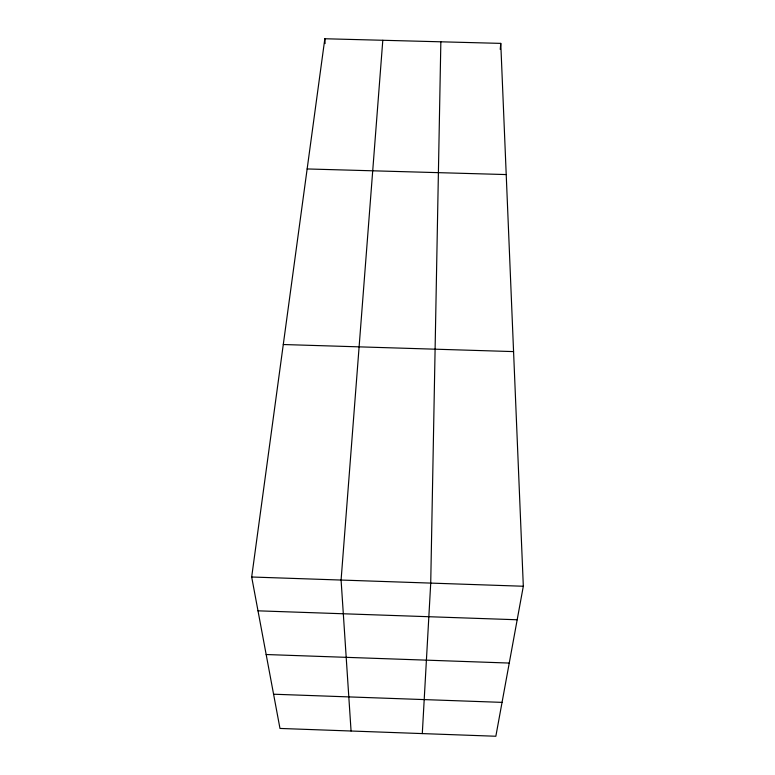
<?xml version="1.0" encoding="UTF-8"?>
<svg xmlns="http://www.w3.org/2000/svg" width="775" height="775" viewBox="0 0 775 775"><rect width="100%" height="100%" fill="white"/><g stroke="black" fill="none" stroke-linecap="round" stroke-linejoin="round"><path stroke-width="1.16" d="M440.849 41.802L430.726 583.1L422.298 733.586M382.802 40.281L341.087 580.049L351.065 731.009M500.243 49.387L500.766 43.381L324.841 38.75L251.681 577.007L279.978 728.442L495.845 736.25L523.319 586.249L500.766 43.381M307.142 168.95L506.211 174.569M283.282 344.526L513.573 351.598M251.681 577.007L523.319 586.249M257.998 610.826L517.177 619.768M266.164 654.526L509.252 663.061M273.585 694.216L502.045 702.373M324.841 38.75L325.093 43.565"/></g></svg>
